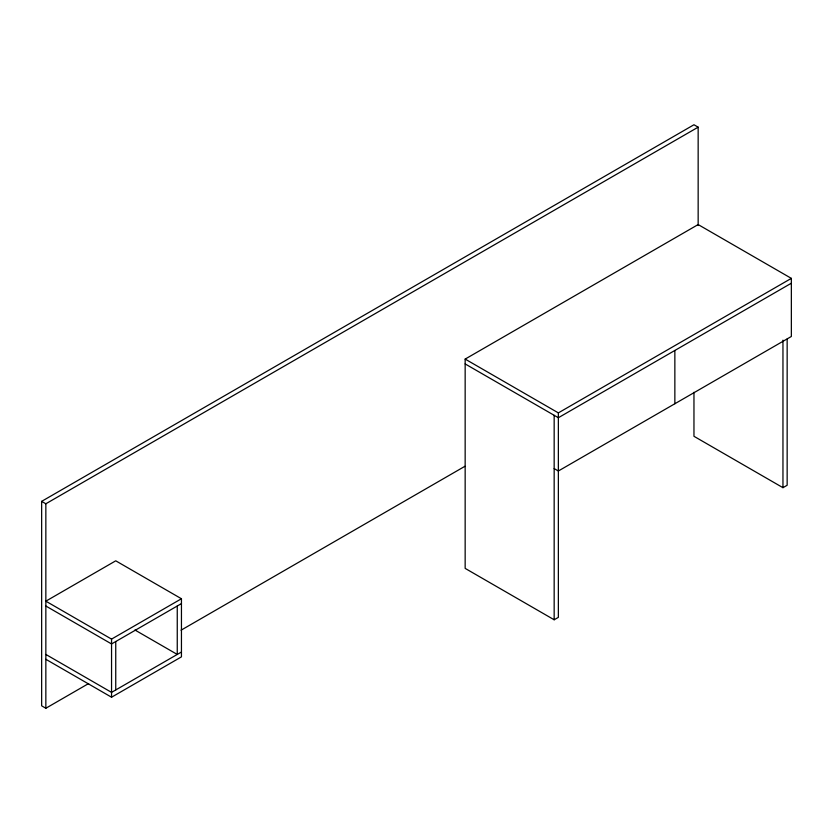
<?xml version="1.0" encoding="UTF-8"?>
<svg xmlns="http://www.w3.org/2000/svg" width="833" height="833" viewBox="0 0 833 833"><rect width="100%" height="100%" fill="white"/><g stroke="black" fill="none" stroke-linecap="round" stroke-linejoin="round"><path stroke-width="1.25" d="M88.652 683.529L45.846 708.248L41.65 705.832L41.65 501.362L693.962 124.752L698.158 127.168L698.158 225.524M41.65 501.362L45.846 503.778L698.158 127.168M791.35 278.368L558.36 412.887L558.36 617.357L554.164 619.773L465.158 568.387L465.158 359.085L698.158 224.566L791.35 278.368L791.35 336.48L558.36 470.999L554.164 468.583M181.448 598.75L115.745 560.817L45.846 601.176L111.549 639.109L181.448 598.75L181.448 656.862L111.549 697.221L45.846 659.288M181.448 603.592L111.549 643.951L45.846 606.018M181.042 630.196L464.939 466.282M791.35 283.21L558.36 417.729L465.158 363.927M181.448 652.02L111.549 692.379L45.846 654.436M693.962 392.301L693.962 436.294L782.958 487.68L787.154 485.264L787.154 339.031M465.158 359.085L558.36 412.887M134.936 630.008L177.252 654.436L177.252 606.018M782.958 340.156L782.958 487.68M674.855 350.474L674.855 403.745M554.164 415.313L554.164 619.773M115.745 641.525L115.745 689.953M111.549 639.109L111.549 697.221M45.846 503.778L45.846 708.248"/></g></svg>
